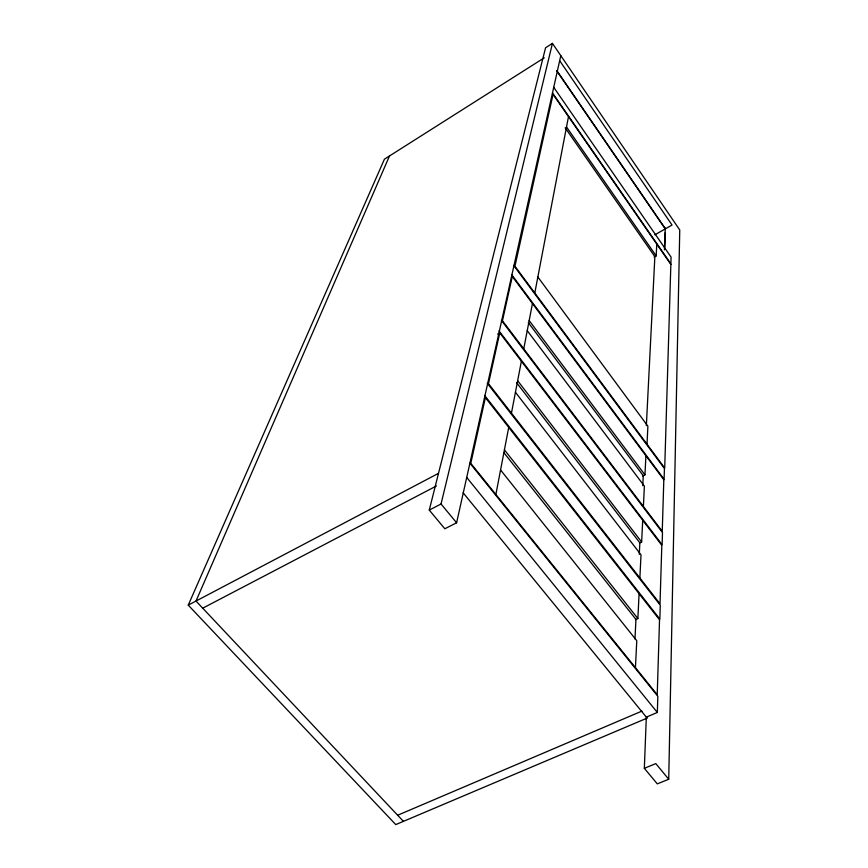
<?xml version="1.0" encoding="UTF-8"?>
<svg xmlns="http://www.w3.org/2000/svg" width="868" height="868" viewBox="0 0 868 868"><rect width="100%" height="100%" fill="white"/><g stroke="black" fill="none" stroke-linecap="round" stroke-linejoin="round"><path stroke-width="1.3" d="M646.324 716.86L644.338 768.31L657.293 783.869L668.729 779.247L679.752 229.966L552.439 43.4L545.571 47.773L429.269 510.08L444.828 528.764L456.601 522.786L560.793 55.65M463.121 492.753L646.324 717.12L657.336 712.454L657.825 696.277L469.903 463.154M664.443 249.821L665.279 228.154M664.747 247.38L665.322 232.494M635.441 667.676L636.776 640.725L500.565 469.968M635.539 619.611L637.861 618.558L639.087 593.712M639.868 577.958L641.007 554.804L515.44 392.26M639.466 543.021L641.636 541.99L642.711 520.268M643.394 506.467L644.392 486.134L527.234 330.643M642.645 476L644.957 474.861L645.9 455.711M647.007 444.21L647.886 426.199L537.856 276.979M654.114 257.058L656.186 255.908L656.772 244.049M634.964 638.989L635.951 619.416L504.145 452.988M639.271 554.37L639.857 542.836L516.655 382.788M642.765 485.711L643.275 475.686L528.276 322.592M646.356 425.656L654.863 256.646L565.176 127.77M495.867 494.489L508.724 427.371M511.447 413.135L521.386 361.218M523.751 348.838L532.442 303.474M534.796 292.993L568.497 116.594M499.762 332.878L488.478 383.667L660.016 603.824L661.817 545.321L499.762 332.878L497.592 334.093M429.269 510.08L441.042 503.993L552.439 43.4M389.493 155.969L196.005 601.047L403.425 821.356M647.561 717.923L395.765 824.6L188.248 605.126L384.426 159.18L544.29 57.798M654.841 234.816L672.049 225.051L559.676 60.706M188.248 605.126L438.21 473.505M202.732 608.186L436.43 485.961M397.663 815.247L641.973 711.076M644.338 768.31L655.796 763.612L668.729 779.247M441.042 503.993L456.601 522.786M466.713 477.433L657.336 712.454M504.416 449.852L637.861 618.558M484.583 395.385L659.854 619.112L660.277 605.224L487.284 383.287M517.654 380.726L641.636 541.99M499.002 330.86L662.121 544.746L662.49 532.561L501.357 320.346M529.165 320.563L644.957 474.861M511.588 274.592L664.107 479.299L664.432 468.525L513.639 265.369M566.511 126.956L656.186 255.908M552.482 92.93L670.877 263.883L671.083 257.145L553.73 87.321M557.223 71.209L665.452 228.837M556.594 70.633L665.257 228.87M659.528 619.795L657.228 694.715L470.781 463.349L485.386 397.598L659.528 619.795M663.825 479.776L662.251 531.314L502.453 320.78L512.294 276.458L663.825 479.776M670.855 264.393L664.714 468.069L514.941 266.237L553.057 94.308L670.855 264.393"/></g></svg>
